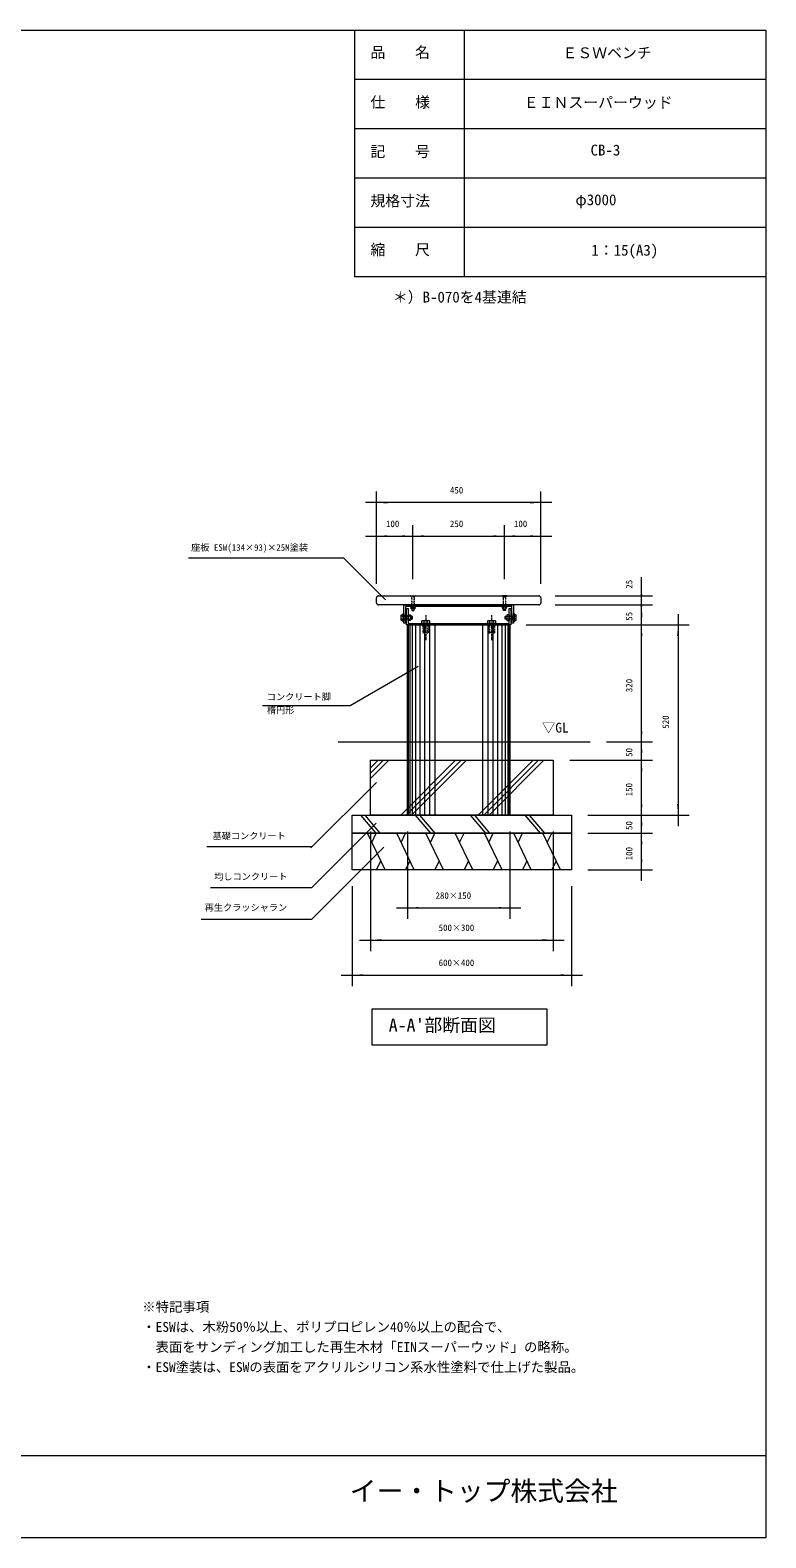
# Model space of a CAD drawing. Units: millimetres, scale not verified. Extents: x -2925 to 2925, y -2062 to 2062.
# Drawn here: x 912 to 2925, y -2062 to 2062 of the extents above; entities that cross this region are included whole.
import ezdxf
from ezdxf.enums import TextEntityAlignment as Align

# ---------------------------------------------------------------- set-up
doc = ezdxf.new("R2010")
doc.units = ezdxf.units.MM
doc.header["$LTSCALE"] = 10
doc.linetypes.add('USER5', pattern=[0.208282, 0.069427, -0.138855])
doc.linetypes.add('USER6', pattern=[1.041641, 0.625, -0.208282, 0.069427, -0.138931])
doc.layers.add('0-1_IMPORTED', color=30, linetype='Continuous', lineweight=18)
doc.styles.add('ＭＳ ゴシック', font='')
doc.styles.get('ＭＳ ゴシック').set_extended_font_data('MS Gothic')

msp = doc.modelspace()

# ---------------------------------------------------------------- linework, layer by layer
at = {"layer": '0-1_IMPORTED'}
for p, q in [((1800, 2062.5), (1800, 1387.5)), ((2100, 2062.5), (2100, 1387.5)), ((2925, 1927.5), (1800, 1927.5)), ((2925, 1792.5), (1800, 1792.5)), ((2925, 1657.5), (1800, 1657.5)), ((2925, 1522.5), (1800, 1522.5)), ((2925, 1387.5), (1800, 1387.5)), ((1859.65, 496.04), (1859.65, 509.04)), ((1865.65, 515.04), (2303.65, 515.04)), ((2309.65, 509.04), (2309.65, 496.04)), ((2303.65, 490.04), (1865.65, 490.04)), ((1933.05, 458.79), (1928.24, 458.79)), ((1935.55, 451.04), (1935.55, 459.04)), ((1952.37, 458.79), (1946.73, 458.79)), ((1958.05, 457.96), (1952.95, 457.96)), ((1956.96, 451.04), (1956.96, 459.04)), ((1956.96, 451.04), (1956.96, 459.04)), ((1957.15, 483.41), (1957.15, 479.27)), ((1962.15, 479.27), (1962.15, 483.41)), ((2207.45, 479.27), (2207.45, 483.41)), ((2211.55, 457.96), (2216.65, 457.96)), ((2212.45, 483.41), (2212.45, 479.27)), ((2212.63, 451.04), (2212.63, 459.04)), ((2212.63, 451.04), (2212.63, 459.04)), ((2217.23, 458.79), (2222.87, 458.79)), ((2234.05, 451.04), (2234.05, 459.04)), ((2236.55, 458.79), (2241.36, 458.79)), ((1928.24, 451.29), (1933.05, 451.29)), ((1946.3, 435.04), (1946.3, -84.96)), ((1946.73, 451.29), (1952.37, 451.29)), ((1950.8, 435.04), (1950.8, -84.96)), ((1958.05, 452.12), (1952.95, 452.12)), ((1957.8, 435.04), (1957.8, -84.96)), ((1966.8, 435.04), (1966.8, -84.96)), ((1978.3, 435.04), (1978.3, -84.96)), ((1989.45, 446.34), (1989.45, 439.54)), ((1991.3, 435.04), (1991.3, -84.96)), ((1999.84, 439.54), (1999.84, 446.34)), ((2005.3, 435.04), (2005.3, -84.96)), ((2019.8, 435.04), (2019.8, -84.96)), ((2149.8, 435.04), (2149.8, -84.96)), ((2164.3, 435.04), (2164.3, -84.96)), ((2169.45, 446.34), (2169.45, 439.54)), ((2178.3, 435.04), (2178.3, -84.96)), ((2179.84, 439.54), (2179.84, 446.34)), ((2191.3, 435.04), (2191.3, -84.96)), ((2202.8, 435.04), (2202.8, -84.96)), ((2211.55, 452.12), (2216.65, 452.12)), ((2211.8, 435.04), (2211.8, -84.96)), ((2222.87, 451.29), (2217.23, 451.29)), ((2218.8, 435.04), (2218.8, -84.96)), ((2223.3, 435.04), (2223.3, -84.96)), ((2241.36, 451.29), (2236.55, 451.29)), ((1754.8, 115.04), (2444.37, 115.04)), ((1843.42, 14.6), (1893.86, 65.04)), ((1843.42, 29.45), (1879.01, 65.04)), ((1843.42, 44.29), (1864.16, 65.04)), ((1926.3, -84.96), (2076.3, 65.04)), ((1941.15, -84.96), (2091.15, 65.04)), ((1955.99, -84.96), (2105.99, 65.04)), ((2138.43, -84.96), (2288.43, 65.04)), ((2153.28, -84.96), (2303.28, 65.04)), ((2168.13, -84.96), (2318.13, 65.04)), ((1815.92, -84.96), (1857.68, -134.96)), ((1827.73, -84.96), (1869.49, -134.96)), ((1965.92, -84.96), (2007.68, -134.96)), ((1977.73, -84.96), (2019.49, -134.96)), ((2115.92, -84.96), (2157.68, -134.96)), ((2127.73, -84.96), (2169.49, -134.96)), ((2265.92, -84.96), (2307.68, -134.96)), ((2277.73, -84.96), (2319.49, -134.96)), ((1883.42, -234.96), (1835.17, -134.96)), ((1847.23, -159.96), (1859.3, -134.96)), ((1963.42, -234.96), (1915.17, -134.96)), ((1927.23, -159.96), (1939.3, -134.96)), ((2043.42, -234.96), (1995.17, -134.96)), ((2007.23, -159.96), (2019.3, -134.96)), ((2123.42, -234.96), (2075.17, -134.96)), ((2087.23, -159.96), (2099.3, -134.96)), ((2203.42, -234.96), (2155.17, -134.96)), ((2167.23, -159.96), (2179.3, -134.96)), ((2283.42, -234.96), (2235.17, -134.96)), ((2247.23, -159.96), (2259.3, -134.96)), ((2363.42, -234.96), (2315.17, -134.96)), ((2327.23, -159.96), (2339.3, -134.96)), ((1871.36, -209.96), (1859.3, -234.96)), ((1951.36, -209.96), (1939.3, -234.96)), ((2031.36, -209.96), (2019.3, -234.96)), ((2111.36, -209.96), (2099.3, -234.96)), ((2191.36, -209.96), (2179.3, -234.96)), ((2271.36, -209.96), (2259.3, -234.96)), ((2351.36, -209.96), (2339.3, -234.96)), ((-2925, -1837.5), (2925, -1837.5))]:
    msp.add_line(p, q, dxfattribs=at)
at = {"layer": '0-1_IMPORTED', "color": 1}
for p, q in [((1859.65, 547.54), (1859.65, 800)), ((2309.65, 547.54), (2309.65, 800)), ((1859.65, 770), (1829.65, 770)), ((2309.65, 770), (1859.65, 770)), ((2339.65, 770), (2309.65, 770)), ((1859.65, 547.54), (1859.65, 708)), ((1959.65, 560.04), (1959.65, 708)), ((1959.65, 560.04), (1959.65, 708)), ((2209.65, 560.04), (2209.65, 708)), ((2209.65, 560.04), (2209.65, 708)), ((2309.65, 547.54), (2309.65, 708)), ((1829.65, 678), (1859.65, 678)), ((1859.65, 678), (1959.65, 678)), ((1929.65, 678), (1959.65, 678)), ((1959.65, 678), (1989.65, 678)), ((1959.65, 678), (2209.65, 678)), ((2179.65, 678), (2209.65, 678)), ((2209.65, 678), (2239.65, 678)), ((2209.65, 678), (2309.65, 678)), ((2309.65, 678), (2339.65, 678)), ((1346, 618.9), (1769.29, 618.9)), ((1769.29, 618.9), (1884.65, 503.54)), ((2584.65, 515.04), (2584.65, 566.04)), ((2584.65, 515.04), (2584.65, 545.04)), ((2348.65, 515.04), (2614.65, 515.04)), ((2584.65, 490.04), (2584.65, 515.04)), ((2584.8, 490.04), (2584.8, 520.04)), ((2348.65, 490.04), (2614.8, 490.04)), ((2348.65, 490.04), (2614.65, 490.04)), ((2584.65, 460.04), (2584.65, 490.04)), ((2584.8, 435.04), (2584.8, 490.04)), ((2584.8, 435.04), (2584.8, 465.04)), ((2684.8, 465.04), (2684.8, 435.04)), ((2269.8, 435.04), (2714.8, 435.04)), ((2272.65, 435.04), (2614.8, 435.04)), ((2272.65, 435.04), (2614.8, 435.04)), ((2584.8, 115.04), (2584.8, 435.04)), ((2584.8, 405.04), (2584.8, 435.04)), ((2684.8, 435.04), (2684.8, -84.96)), ((1788.3, 215.04), (1973.6, 322.03)), ((1548, 215.04), (1788.3, 215.04)), ((2584.8, 115.04), (2584.8, 145.04)), ((2489.37, 115.04), (2614.8, 115.04)), ((2489.37, 115.04), (2614.8, 115.04)), ((2584.8, 65.04), (2584.8, 115.04)), ((2584.8, 85.04), (2584.8, 115.04)), ((2584.8, 65.04), (2584.8, 95.04)), ((2388.42, 65.04), (2614.8, 65.04)), ((2388.42, 65.04), (2614.8, 65.04)), ((2584.8, -84.96), (2584.8, 65.04)), ((2584.8, 35.04), (2584.8, 65.04)), ((1680, -175), (1859.77, 4.34)), ((2584.8, -84.96), (2584.8, -54.96)), ((2438.42, -84.96), (2614.8, -84.96)), ((2438.42, -84.96), (2614.8, -84.96)), ((2438.42, -84.96), (2714.8, -84.96)), ((2584.8, -134.96), (2584.8, -84.96)), ((2584.8, -114.96), (2584.8, -84.96)), ((2584.8, -134.96), (2584.8, -104.96)), ((2684.8, -84.96), (2684.8, -114.96)), ((1843.42, -129.96), (1843.42, -457)), ((1944.8, -129.96), (1944.8, -369)), ((2224.8, -129.96), (2224.8, -369)), ((2343.42, -129.96), (2343.42, -457)), ((2438.42, -134.96), (2614.8, -134.96)), ((2438.42, -134.96), (2614.8, -134.96)), ((2584.8, -234.96), (2584.8, -134.96)), ((2584.8, -164.96), (2584.8, -134.96)), ((1396, -170.66), (1682, -170.66)), ((2438.42, -234.96), (2614.8, -234.96)), ((2584.8, -264.96), (2584.8, -234.96)), ((1793.42, -279.96), (1793.42, -553)), ((2393.42, -279.96), (2393.42, -553)), ((1914.8, -339), (1944.8, -339)), ((1944.8, -339), (2224.8, -339)), ((2224.8, -339), (2254.8, -339)), ((1813.42, -427), (1843.42, -427)), ((1843.42, -427), (2343.42, -427)), ((2343.42, -427), (2373.42, -427)), ((1763.42, -523), (1793.42, -523)), ((1793.42, -523), (2393.42, -523)), ((2393.42, -523), (2423.42, -523))]:
    msp.add_line(p, q, dxfattribs=at)
at = {"layer": '0-1_IMPORTED', "color": 1, "linetype": 'USER5'}
for p, q in [((1935.55, 457.96), (1958.05, 457.96)), ((2234.05, 457.96), (2211.55, 457.96)), ((1935.55, 452.12), (1958.05, 452.12)), ((2234.05, 452.12), (2211.55, 452.12))]:
    msp.add_line(p, q, dxfattribs=at)
at = {"layer": '0-1_IMPORTED', "color": 1, "linetype": 'USER6'}
for p, q in [((1994.65, 462.12), (1994.65, 392.04)), ((2174.65, 462.12), (2174.65, 392.04))]:
    msp.add_line(p, q, dxfattribs=at)
at = {"layer": '0-1_IMPORTED'}
for points in [[(-2925, 2062.5), (2925, 2062.5), (2925, -2062.5), (-2925, -2062.5)], [(1933.05, 447.53), (1928.24, 447.53), (1927.66, 448.54), (1927.66, 461.54), (1928.24, 462.54), (1933.05, 462.54)], [(1984.65, 485.54), (1939.15, 485.54), (1939.15, 440.04), (1934.65, 440.04), (1934.65, 485.54), (1934.65, 490.04), (1939.15, 490.04), (1984.65, 490.04)], [(1941.65, 435.04), (1941.65, 439.54), (1941.65, 480.04), (1946.15, 480.04), (1946.15, 439.54), (1982.65, 439.54), (1991.65, 439.54), (2177.65, 439.54), (2187.65, 439.54), (2223.15, 439.54), (2223.15, 480.04), (2227.65, 480.04), (2227.65, 439.54), (2227.65, 435.04), (2223.15, 435.04), (2187.65, 435.04), (2177.65, 435.04), (1991.65, 435.04), (1982.65, 435.04), (1946.15, 435.04)], [(1946.73, 447.53), (1946.15, 448.54), (1946.15, 461.54), (1946.73, 462.54), (1952.37, 462.54), (1952.95, 461.54), (1952.95, 448.54), (1952.37, 447.53)], [(1966.65, 485.54), (1952.65, 485.54), (1952.65, 484.69), (1953.5, 483.84), (1965.8, 483.84), (1966.65, 484.69)], [(1954.65, 483.41), (1955.32, 483.84), (1963.98, 483.84), (1964.65, 483.41), (1964.65, 479.27), (1963.98, 478.84), (1955.32, 478.84), (1954.65, 479.27)], [(1984.65, 490.04), (2184.65, 490.04), (2184.65, 485.54), (1984.65, 485.54)], [(2230.15, 490.04), (2234.65, 490.04), (2234.65, 485.54), (2234.65, 440.04), (2230.15, 440.04), (2230.15, 485.54), (2184.65, 485.54), (2184.65, 490.04)], [(2202.95, 485.54), (2216.95, 485.54), (2216.95, 484.69), (2216.1, 483.84), (2203.8, 483.84), (2202.95, 484.69)], [(2214.95, 483.41), (2214.28, 483.84), (2205.62, 483.84), (2204.95, 483.41), (2204.95, 479.27), (2205.62, 478.84), (2214.28, 478.84), (2214.95, 479.27)], [(2222.87, 447.53), (2223.45, 448.54), (2223.45, 461.54), (2222.87, 462.54), (2217.23, 462.54), (2216.65, 461.54), (2216.65, 448.54), (2217.23, 447.53)], [(2236.55, 447.53), (2241.36, 447.53), (2241.94, 448.54), (2241.94, 461.54), (2241.36, 462.54), (2236.55, 462.54)], [(1944.8, 435.04), (2224.8, 435.04), (2224.8, -84.96), (1944.8, -84.96)], [(1984.25, 439.54), (1984.25, 446.34), (1985.65, 447.14), (2003.65, 447.14), (2005.04, 446.34), (2005.04, 439.54)], [(2164.25, 439.54), (2164.25, 446.34), (2165.65, 447.14), (2183.65, 447.14), (2185.04, 446.34), (2185.04, 439.54)], [(1843.42, 65.04), (2343.42, 65.04), (2343.42, -84.96), (1843.42, -84.96)], [(1793.42, -84.96), (2393.42, -84.96), (2393.42, -134.96), (1793.42, -134.96)], [(1793.42, -134.96), (2393.42, -134.96), (2393.42, -234.96), (1793.42, -234.96)], [(1848.42, -614.86), (2326.32, -614.86), (2326.32, -714.86), (1848.42, -714.86)]]:
    msp.add_lwpolyline(points, close=True, dxfattribs=at)
at = {"layer": '0-1_IMPORTED', "linetype": 'USER5'}
for points in [[(1963.15, 490.04), (1956.15, 490.04), (1956.15, 511.54), (1952.65, 515.04), (1966.65, 515.04), (1963.15, 511.54)], [(1956.65, 511.74), (1953.35, 515.04), (1965.95, 515.04), (1962.65, 511.74)], [(1962.65, 475.84), (1962.65, 511.74), (1956.65, 511.74), (1956.65, 475.84), (1957.45, 475.04), (1961.85, 475.04)], [(2206.45, 490.04), (2213.45, 490.04), (2213.45, 511.54), (2216.95, 515.04), (2202.95, 515.04), (2206.45, 511.54)], [(2212.95, 511.74), (2216.25, 515.04), (2203.65, 515.04), (2206.95, 511.74)], [(2206.95, 475.84), (2206.95, 511.74), (2212.95, 511.74), (2212.95, 475.84), (2212.15, 475.04), (2207.75, 475.04)], [(1933.05, 451.04), (1956.96, 451.04), (1958.05, 452.12), (1958.05, 457.96), (1956.96, 459.04), (1933.05, 459.04)], [(1934.65, 461.04), (1939.15, 461.04), (1939.15, 449.04), (1934.65, 449.04)], [(1941.65, 460.04), (1946.15, 460.04), (1946.15, 450.04), (1941.65, 450.04)], [(1953.65, 490.04), (1965.65, 490.04), (1965.65, 485.54), (1953.65, 485.54)], [(2203.95, 490.04), (2215.95, 490.04), (2215.95, 485.54), (2203.95, 485.54)], [(2236.55, 451.04), (2212.63, 451.04), (2211.55, 452.12), (2211.55, 457.96), (2212.63, 459.04), (2236.55, 459.04)], [(2223.45, 460.04), (2227.95, 460.04), (2227.95, 450.04), (2223.45, 450.04)], [(2230.45, 461.04), (2234.95, 461.04), (2234.95, 449.04), (2230.45, 449.04)], [(1987.22, 435.04), (2002.62, 435.04), (2002.62, 413.13), (1987.22, 413.13)], [(1988.65, 439.54), (2000.65, 439.54), (2000.65, 435.04), (1988.65, 435.04)], [(1988.65, 435.04), (1988.65, 416.25), (1990.16, 415.04), (1999.13, 415.04), (2000.65, 416.25), (2000.65, 435.04)], [(2167.22, 435.04), (2182.62, 435.04), (2182.62, 413.13), (2167.22, 413.13)], [(2168.65, 439.54), (2180.65, 439.54), (2180.65, 435.04), (2168.65, 435.04)], [(2168.65, 435.04), (2168.65, 416.25), (2170.16, 415.04), (2179.13, 415.04), (2180.65, 416.25), (2180.65, 435.04)]]:
    msp.add_lwpolyline(points, close=True, dxfattribs=at)
at = {"layer": '0-1_IMPORTED', "color": 3}
for points in [[(1933.05, 466.04), (1934.65, 466.04), (1934.65, 444.04), (1933.05, 444.04)], [(2234.95, 466.04), (2236.55, 466.04), (2236.55, 444.04), (2234.95, 444.04)]]:
    msp.add_lwpolyline(points, close=True, dxfattribs=at)
at = {"layer": '0-1_IMPORTED'}
for points in [[(1952.95, 451.04), (1956.96, 451.04), (1958.05, 452.12), (1958.05, 457.96), (1956.96, 459.04), (1952.95, 459.04)], [(1956.65, 478.84), (1956.65, 475.84), (1957.45, 475.04), (1961.85, 475.04), (1962.65, 475.84), (1962.65, 478.84)], [(2212.95, 478.84), (2212.95, 475.84), (2212.15, 475.04), (2207.75, 475.04), (2206.95, 475.84), (2206.95, 478.84)], [(2216.65, 451.04), (2212.63, 451.04), (2211.55, 452.12), (2211.55, 457.96), (2212.63, 459.04), (2216.65, 459.04)], [(1984.25, 446.34), (1984.9, 446.69), (1985.55, 446.94), (1986.2, 447.09), (1986.85, 447.14), (1987.5, 447.09), (1988.15, 446.94), (1988.8, 446.69), (1989.45, 446.34), (1990.75, 446.69), (1992.05, 446.94), (1993.35, 447.09), (1994.65, 447.14), (1995.95, 447.09), (1997.24, 446.94), (1998.54, 446.69), (1999.84, 446.34), (2000.49, 446.69), (2001.14, 446.94), (2001.79, 447.09), (2002.44, 447.14), (2003.09, 447.09), (2003.74, 446.94), (2004.39, 446.69), (2005.04, 446.34)], [(2164.25, 446.34), (2164.9, 446.69), (2165.55, 446.94), (2166.2, 447.09), (2166.85, 447.14), (2167.5, 447.09), (2168.15, 446.94), (2168.8, 446.69), (2169.45, 446.34), (2170.75, 446.69), (2172.05, 446.94), (2173.35, 447.09), (2174.65, 447.14), (2175.95, 447.09), (2177.24, 446.94), (2178.54, 446.69), (2179.84, 446.34), (2180.49, 446.69), (2181.14, 446.94), (2181.79, 447.09), (2182.44, 447.14), (2183.09, 447.09), (2183.74, 446.94), (2184.39, 446.69), (2185.04, 446.34)]]:
    msp.add_lwpolyline(points, dxfattribs=at)
at = {"layer": '0-1_IMPORTED', "color": 1}
for points in [[(1406, -283.35), (1683.3, -283.35), (1859.3, -107.35)], [(1380, -369.49), (1683.3, -369.49), (1880, -172.79)]]:
    msp.add_lwpolyline(points, dxfattribs=at)
at = {"layer": '0-1_IMPORTED'}
for centre, start, end in [((1865.65, 509.04), 90, 180), ((1865.65, 496.04), 180, 270), ((2303.65, 509.04), 360, 90), ((2303.65, 496.04), 270, 0)]:
    msp.add_arc(centre, 6, start, end, dxfattribs=at)
at = {"layer": '0-1_IMPORTED', "color": 1}
for points in [[(1859.65, 770), (1889.64, 772.62), (1889.64, 767.38)], [(2309.65, 770), (2279.65, 767.38), (2279.65, 772.62)], [(1859.65, 678), (1889.64, 680.62), (1889.64, 675.38)], [(1959.65, 678), (1929.65, 675.38), (1929.65, 680.62)], [(1959.65, 678), (1989.64, 680.62), (1989.64, 675.38)], [(2209.65, 678), (2179.65, 675.38), (2179.65, 680.62)], [(2209.65, 678), (2239.64, 680.62), (2239.64, 675.38)], [(2309.65, 678), (2279.65, 675.38), (2279.65, 680.62)], [(2584.65, 490.04), (2582.02, 520.04), (2587.27, 520.04)], [(2584.65, 515.04), (2587.27, 485.04), (2582.02, 485.04)], [(2584.8, 490.04), (2587.42, 460.04), (2582.17, 460.04)], [(2584.8, 435.04), (2582.17, 465.04), (2587.42, 465.04)], [(2584.8, 435.04), (2587.42, 405.04), (2582.17, 405.04)], [(2684.8, 435.04), (2687.42, 405.04), (2682.17, 405.04)], [(2584.8, 115.04), (2582.17, 145.04), (2587.42, 145.04)], [(2584.8, 115.04), (2587.42, 85.04), (2582.17, 85.04)], [(2584.8, 65.04), (2582.17, 95.04), (2587.42, 95.04)], [(2584.8, 65.04), (2587.42, 35.04), (2582.17, 35.04)], [(2584.8, -84.96), (2582.17, -54.96), (2587.42, -54.96)], [(2684.8, -84.96), (2682.17, -54.96), (2687.42, -54.96)], [(2584.8, -84.96), (2587.42, -114.96), (2582.17, -114.96)], [(2584.8, -134.96), (2582.17, -104.96), (2587.42, -104.96)], [(2584.8, -134.96), (2587.42, -164.96), (2582.17, -164.96)], [(2584.8, -234.96), (2582.17, -204.96), (2587.42, -204.96)], [(1944.8, -339), (1974.79, -336.38), (1974.79, -341.62)], [(2224.8, -339), (2194.8, -341.62), (2194.8, -336.38)], [(1843.42, -427), (1873.42, -424.38), (1873.42, -429.62)], [(2343.42, -427), (2313.42, -429.62), (2313.42, -424.38)], [(1793.42, -523), (1823.42, -520.38), (1823.42, -525.62)], [(2393.42, -523), (2363.42, -525.62), (2363.42, -520.38)]]:
    msp.add_solid(points, dxfattribs=at)

# ---------------------------------------------------------------- texts
at = {"layer": '0-1_IMPORTED', "color": 7, "style": 'ＭＳ ゴシック'}
for s, height, p in [('品\u3000\u3000名', 29.85, (1843.3, 1978.04)), ('ＥＳＷベンチ', 29.85, (2368.58, 1976.58)), ('仕\u3000\u3000様', 29.85, (1843.3, 1841.58)), ('ＥＩＮスーパーウッド', 29.85, (2262.74, 1840.87)), ('記\u3000\u3000号', 29.85, (1843.3, 1706.58)), ('CB-3', 29.85, (2445.56, 1710.49)), ('規格寸法', 29.85, (1843.3, 1571.58)), ('φ3000', 29.85, (2404.13, 1574.49)), ('縮\u3000\u3000尺', 29.85, (1843.3, 1438.04)), ('1：15(A3)', 29.85, (2447.71, 1436.58)), ('＊）B-070を4基連結', 29.85, (1904.63, 1308.35)), ('450', 17.91, (2060.83, 789.45)), ('100', 17.91, (1885.83, 697.45)), ('250', 17.91, (2060.83, 697.45)), ('100', 17.91, (2235.83, 697.45)), ('座板 ESW(134×93)×25M塗装', 17.91, (1352.87, 632.7)), ('コンクリート脚', 17.91, (1560, 224.21)), ('楕円形', 17.91, (1560, 187.56)), ('▽GL', 26.87, (2312.37, 132.71)), ('基礎コンクリート', 17.91, (1411.43, -156.4)), ('均しコンクリート', 17.91, (1415.95, -267.59)), ('再生クラッシャラン', 17.91, (1389.95, -352.23)), ('280×150', 17.91, (2021.3, -319.55)), ('500×300', 17.91, (2029.92, -407.55)), ('600×400', 17.91, (2029.92, -503.55)), ("A-A'部断面図", 35.82, (1893.38, -688.39)), ('※特記事項', 26.87, (1219.06, -1451.96)), ('・ESWは、木粉50％以上、ポリプロピレン40％以上の配合で、', 26.87, (1219.06, -1506.93)), ('  表面をサンディング加工した再生木材「EINスーパーウッド」の略称。', 26.87, (1219.06, -1561.9)), ('・ESW塗装は、ESWの表面をアクリルシリコン系水性塗料で仕上げた製品。', 26.87, (1219.06, -1616.88)), ('イー・トップ株式会社', 53.74, (1786.55, -1977.29))]:
    msp.add_text(s, height=height, dxfattribs=at).set_placement(p, align=Align.BOTTOM_LEFT)
for s, p in [('25', (2565.2, 534.29)), ('55', (2565.35, 446.66)), ('320', (2565.35, 251.23)), ('520', (2665.35, 151.23)), ('50', (2565.35, 74.16)), ('150', (2565.35, -33.77)), ('50', (2565.35, -125.84)), ('100', (2565.35, -208.77))]:
    msp.add_text(s, height=17.91, rotation=90, dxfattribs=at).set_placement(p, align=Align.BOTTOM_LEFT)

doc.saveas('drawing.dxf')
